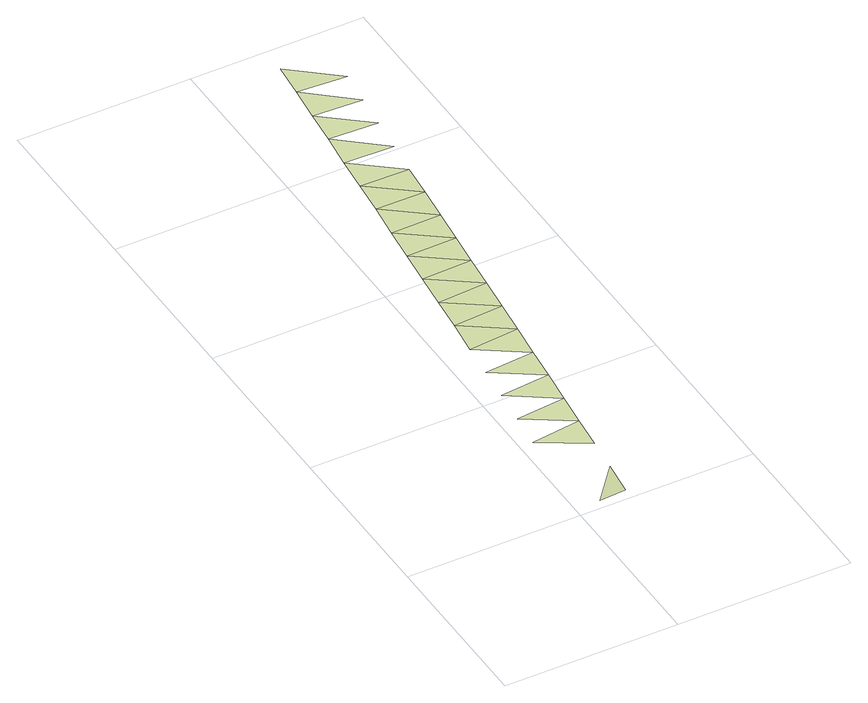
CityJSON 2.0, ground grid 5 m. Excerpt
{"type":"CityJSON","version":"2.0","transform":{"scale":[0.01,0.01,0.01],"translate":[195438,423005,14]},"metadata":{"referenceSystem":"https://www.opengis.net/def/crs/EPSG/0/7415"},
"CityObjects":{
"landuse1":{"type":"LandUse","attributes":{"3df_class":"Terrain","bgt_status":"bestaand","bgt_functie":"berm","relatievehoogteligging":0,"bgt_fysiekvoorkomen":"groenvoorziening","ondersteunendwegdeeloptalud":"false","plus_fysiekvoorkomen":"gras- en kruidachtigen","aantal_punten":0},"geometry":[{"type":"MultiSurface","lod":"1","boundaries":[[[0,1,2]],[[3,4,5]],[[4,6,7]],[[6,8,9]],[[8,10,11]],[[12,13,14]],[[10,13,12]],[[14,15,16]],[[13,15,14]],[[16,17,18]],[[15,17,16]],[[18,19,20]],[[17,19,18]],[[20,21,22]],[[19,21,20]],[[22,23,24]],[[21,23,22]],[[24,25,26]],[[23,25,24]],[[26,27,28]],[[25,27,26]],[[28,29,30]],[[30,31,32]],[[32,33,34]],[[34,35,36]]]}]}
},
"vertices":[
[72,28,12],[142,22,23],[154,121,23],[165,220,24],[176,319,23],[31,298,26],[188,418,21],[43,399,25],[199,518,21],[54,500,25],[210,617,20],[65,601,24],[77,702,23],[221,716,21],[88,803,24],[233,815,21],[99,904,24],[244,915,20],[110,1005,23],[255,1014,19],[122,1105,22],[267,1113,18],[133,1206,22],[278,1212,18],[145,1307,22],[289,1311,18],[156,1408,22],[300,1410,16],[167,1509,21],[312,1510,15],[179,1610,21],[323,1609,17],[190,1711,21],[334,1708,17],[201,1812,22],[346,1807,19],[212,1913,21]
]}
